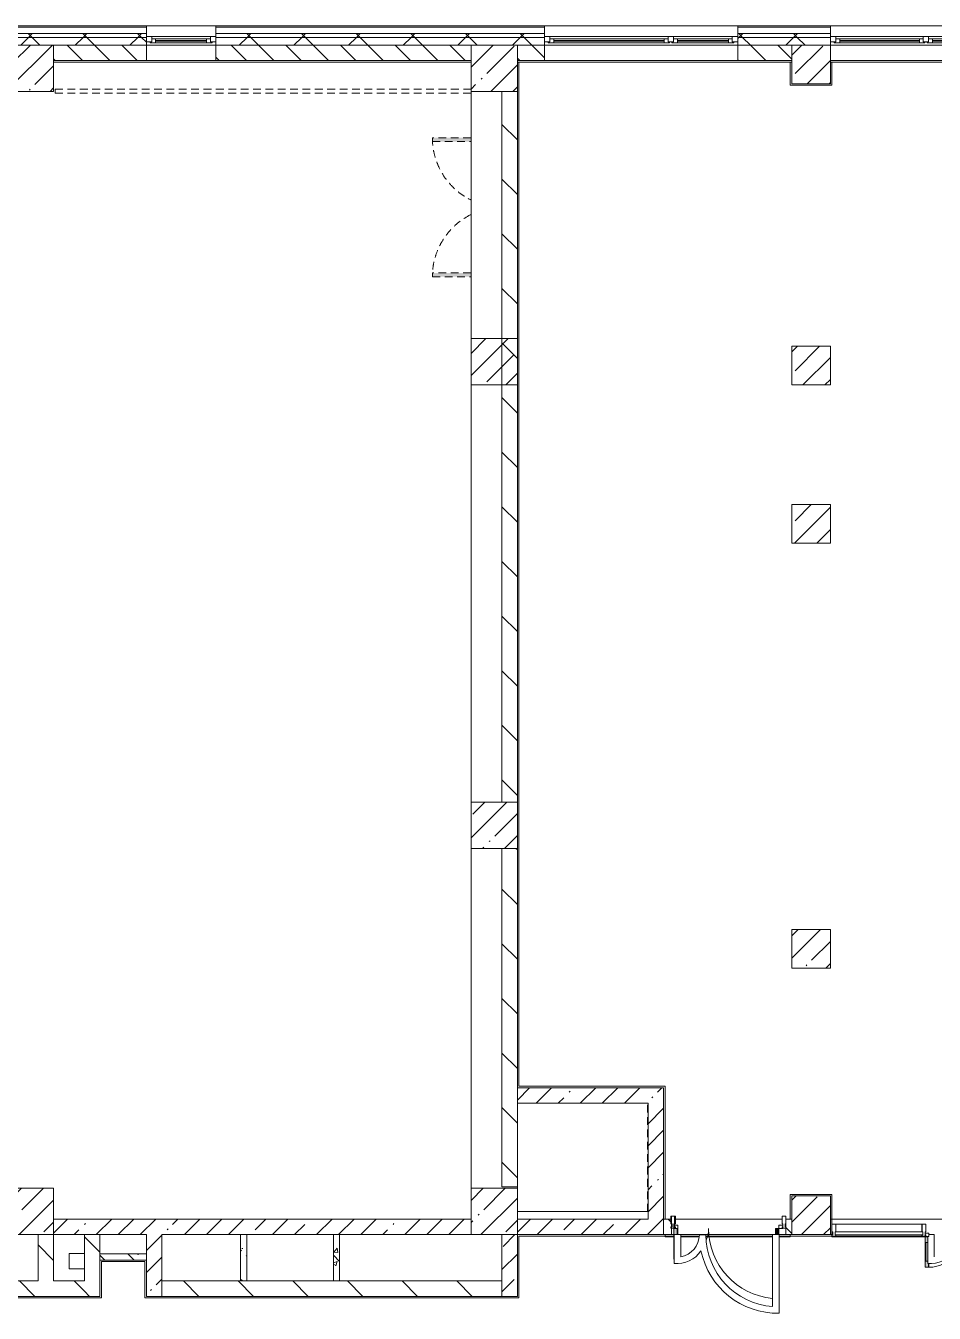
# Model space of a CAD drawing. Header units: millimetres. Extents: x -5368 to 196898, y -8553 to 29000.
# Drawn here: x 122425 to 134178, y 10682 to 27350 of the extents above; entities that cross this region are included whole.
import ezdxf

# ---------------------------------------------------------------- set-up
doc = ezdxf.new("R2010")
doc.units = ezdxf.units.MM
doc.linetypes.add('200_ШТРИХ__ш1_п0_6_', pattern=[160, 100, -60])
for name, color, linetype, lineweight, true_color in [('A-DETL-GENF-7', 7, 'Continuous', 5, 0xaaaaaa), ('A-DETL-GENF-8', 7, 'Continuous', 5, 0xe2e2e2), ('A-DOOR-2', 7, 'Continuous', 5, 0xaaaaaa), ('A-FLOR-3', 7, 'Continuous', 5, 0xaaaaaa), ('I-WALL-6', 7, 'Continuous', 5, 0x787878)]:
    doc.layers.add(name, color=color, linetype=linetype, lineweight=lineweight, true_color=true_color)
for name, color, linetype, lineweight in [('A-DETL-MBND-1', 7, '200_ШТРИХ__ш1_п0_6_', 9), ('A-GLAZ-2', 7, 'Continuous', 5), ('A-GLAZ-CURT-2', 7, 'Continuous', 5), ('A-GLAZ-CWMG-2', 7, 'Continuous', 5), ('A-WALL', 7, 'Continuous', 9), ('A-WALL-2', 7, 'Continuous', 5), ('I-WALL-4', 7, 'Continuous', 5), ('S-COLS-3', 7, 'Continuous', 5)]:
    doc.layers.add(name, color=color, linetype=linetype, lineweight=lineweight)
pattern_1 = [(45, (62025.03, 0), (-285.1231, 285.1231), []), (45, (62310.15, 0), (-285.1231, 285.1231), [504.031, -100.806, 16.764, -84.042])]
pattern_2 = [(45, (62025.03, 0), (-353.5534, 353.5534), []), (135, (62025.03, 0), (-353.5534, -353.5534), [])]
pattern_3 = [(135, (62025.03, 0), (-353.5534, -353.5534), [])]
pattern_4 = [(135, (62025.03, 0), (-377.1708, -377.1708), [533.4, -88.9, 17.78, -88.9]), (135, (62025.03, 376.94), (-377.1708, -377.1708), []), (50, (62025.03, 0), (637.6445, -55.7866), [66.675, -733.425]), (355, (62025, 0), (-123.3494, 668.699), [53.34, -586.74]), (100.451, (62078.17, -4.65), (514.299, 612.908), [56.665, -623.315]), (46.184, (62025, 177.8), (948.776, -147.15), [100.012, -1100.137]), (96.636, (62104.1, 165.5), (830.909, 865.997), [84.998, -934.973]), (351.184, (62025, 177.8), (830.918, 865.988), [80.01, -880.11]), (21, (62113.93, 133.35), (530.6506, -357.9283), [66.675, -733.425]), (326, (62113.9, 133.35), (216.308, 644.6585), [53.34, -586.74]), (71.451, (62158.15, 103.5), (746.9596, 286.7243), [56.665, -623.315]), (37.5, (62025.03, 0), (10.8105, 295.9426), [16.764, -562.864, 16.764, -578.866, -588.962]), (37.5, (62025.03, 0), (10.8105, 295.9426), [-1175.258, 16.764, -572.198]), (7.5, (62025.03, 0), (233.8692, 350.6318), [16.764, -322.834, 16.764, -549.529, -224.472]), (7.5, (62025.03, 0), (233.8692, 350.6318), [-905.891, 16.764, -207.708]), (327.5, (61826.78, 0), (474.5678, -20.0513), [16.764, -205.486, 16.764, -676.656, -920.115]), (327.5, (61826.78, 0), (474.5678, -20.0513), [-915.67, 16.764, -903.351]), (317.5, (61737.9, 0), (518.4522, 88.9934), [16.764, -272.161, 16.764, -443.738, -653.415]), (317.5, (61737.9, 0), (518.4522, 88.9934), [-749.427, 16.764, -636.651])]

# ---------------------------------------------------------------- blocks, each defined once
blk = doc.blocks.new('BSC_Колонна _Прямоугольная - 600х600-23205240-3_3_1_птичка')
at = {"layer": 'S-COLS-3'}
h = blk.add_hatch(dxfattribs=at)
h.set_pattern_fill('FP_66', color=256, style=0, pattern_type=2)
h.set_pattern_definition([(45, (-66460, -12000), (-285.1231, 285.1231), []), (45, (-66174.88, -12000), (-285.1231, 285.1231), [504.031, -100.806, 16.764, -84.042])])
h.paths.add_polyline_path([(-300, -300), (300, -300), (300, 300), (-300, 300)])
for p, q in [((300, 300), (-300, 300)), ((-300, 300), (-300, -300)), ((300, -300), (300, 300)), ((-300, -300), (300, -300))]:
    blk.add_line(p, q, dxfattribs=at)
blk = doc.blocks.new('BSC_Колонна _Прямоугольная - 600х600-V87-3_3_1_птичка')
at = {"layer": 'S-COLS-3'}
h = blk.add_hatch(dxfattribs=at)
h.set_pattern_fill('FP_70', color=256, style=0, pattern_type=2)
h.set_pattern_definition([(45, (-66460, -17000), (-285.1231, 285.1231), []), (45, (-66174.88, -17000), (-285.1231, 285.1231), [504.031, -100.806, 16.764, -84.042])])
h.paths.add_polyline_path([(-300, -300), (300, -300), (300, 300), (-300, 300)])
for p, q in [((300, 300), (-300, 300)), ((-300, 300), (-300, -300)), ((300, -300), (300, 300)), ((-300, -300), (300, -300))]:
    blk.add_line(p, q, dxfattribs=at)
blk = doc.blocks.new('BSC_Колонна _Прямоугольная - 600х600-V97-3_3_1_птичка')
at = {"layer": 'S-COLS-3'}
h = blk.add_hatch(dxfattribs=at)
h.set_pattern_fill('FP_86', color=256, style=0, pattern_type=2)
h.set_pattern_definition([(45, (-60460, -12000), (-285.1231, 285.1231), []), (45, (-60174.88, -12000), (-285.1231, 285.1231), [504.031, -100.806, 16.764, -84.042])])
h.paths.add_polyline_path([(-300, -300), (300, -300), (300, 300), (-300, 300)])
for p, q in [((300, 300), (-300, 300)), ((-300, 300), (-300, -300)), ((300, -300), (300, 300)), ((-300, -300), (300, -300))]:
    blk.add_line(p, q, dxfattribs=at)
blk = doc.blocks.new('BSC_Колонна _Прямоугольная - 500х500-V105-3_3_1_птичка')
at = {"layer": 'S-COLS-3'}
h = blk.add_hatch(dxfattribs=at)
h.set_pattern_fill('FP_89', color=256, style=0, pattern_type=2)
h.set_pattern_definition([(45, (-70560, -22950), (-285.1231, 285.1231), []), (45, (-70274.88, -22950), (-285.1231, 285.1231), [504.031, -100.806, 16.764, -84.042])])
h.paths.add_polyline_path([(-250, -250), (250, -250), (250, 250), (-250, 250)])
for p, q in [((250, 250), (-250, 250)), ((-250, 250), (-250, -250)), ((250, -250), (250, 250)), ((-250, -250), (250, -250))]:
    blk.add_line(p, q, dxfattribs=at)
blk = doc.blocks.new('BSC_Колонна _Прямоугольная - 500х500-V123-3_3_1_птичка')
at = {"layer": 'S-COLS-3'}
h = blk.add_hatch(dxfattribs=at)
h.set_pattern_fill('FP_108', color=256, style=0, pattern_type=2)
h.set_pattern_definition([(45, (-70560, -15400), (-285.1231, 285.1231), []), (45, (-70274.88, -15400), (-285.1231, 285.1231), [504.031, -100.806, 16.764, -84.042])])
h.paths.add_polyline_path([(-250, -250), (250, -250), (250, 250), (-250, 250)])
for p, q in [((250, 250), (-250, 250)), ((-250, 250), (-250, -250)), ((250, -250), (250, 250)), ((-250, -250), (250, -250))]:
    blk.add_line(p, q, dxfattribs=at)
blk = doc.blocks.new('110_Дверь_СКБ_2Ст - Д-10 1800x2100h_Актовый зал EI30-32403870-3_3_1_птичка')
at = {"layer": 'A-DETL-MBND-1'}
for points in [[(-887.5, 500), (-837.5, 500), (-837.5, 1000), (-887.5, 1000)], [(862.5, 1000), (862.5, 500), (912.5, 500), (912.5, 1000)]]:
    blk.add_hatch(color=256, dxfattribs=at).paths.add_polyline_path(points)
for p, q in [((-887.5, 1000), (-887.5, 500)), ((-837.5, 1000), (-887.5, 1000)), ((-837.5, 500), (-837.5, 1000)), ((912.5, 1000), (862.5, 1000)), ((862.5, 1000), (862.5, 500)), ((912.5, 500), (912.5, 1000))]:
    blk.add_line(p, q, dxfattribs=at)
for centre, start, end in [((-887.5, 100), 26.74452, 90), ((912.5, 100), 90, 153.25548)]:
    blk.add_arc(centre, 900, start, end, dxfattribs=at)
blk = doc.blocks.new('BSC_Колонна _Прямоугольная - 500х500-V152-3_3_1_птичка')
at = {"layer": 'S-COLS-3'}
h = blk.add_hatch(dxfattribs=at)
h.set_pattern_fill('FP_113', color=256, style=0, pattern_type=2)
h.set_pattern_definition([(45, (-70560, -20900), (-285.1231, 285.1231), []), (45, (-70274.88, -20900), (-285.1231, 285.1231), [504.031, -100.806, 16.764, -84.042])])
h.paths.add_polyline_path([(-250, -250), (250, -250), (250, 250), (-250, 250)])
for p, q in [((250, 250), (-250, 250)), ((-250, 250), (-250, -250)), ((250, -250), (250, 250)), ((-250, -250), (250, -250))]:
    blk.add_line(p, q, dxfattribs=at)
blk = doc.blocks.new('120_Окно_СКБ_1Ст - 120_Окно_СКБ_1Ст 900х2500_h_-19906774-3_3_1_птичка')
at = {"layer": 'A-GLAZ-2'}
for p, q in [((-450, -75), (-450, -5)), ((-450, -5), (-380, -5)), ((450, -5), (-450, -5)), ((-380, -75), (-450, -75)), ((-450, -75), (-400, -75)), ((-380, -75), (-400, -75)), ((-400, -75), (-400, -85)), ((-400, -85), (400, -85)), ((400, -85), (-400, -85)), ((-380, -5), (-380, -75)), ((380, -35), (-380, -35)), ((-380, -35), (-380, -75)), ((-330, -85), (-330, -35)), ((-330, -55), (330, -55)), ((330, -65), (-330, -65)), ((330, -85), (330, -35)), ((380, -75), (380, -5)), ((380, -5), (450, -5)), ((380, -75), (380, -35)), ((450, -75), (380, -75)), ((400, -75), (380, -75)), ((400, -75), (450, -75)), ((400, -85), (400, -75)), ((450, -5), (450, -75))]:
    blk.add_line(p, q, dxfattribs=at)
blk = doc.blocks.new('120_Окно_СКБ_2Ст - 120_Окно_СКБ_2Ст 2500х2500 _мал створка справа_-23206729-3_3_1_птичка')
at = {"layer": 'A-GLAZ-2'}
for p, q in [((-1250, -75), (-1250, -5)), ((-1250, -5), (-1180, -5)), ((1250, -5), (-1250, -5)), ((-1180, -75), (-1250, -75)), ((-1250, -75), (-1200, -75)), ((-1180, -75), (-1200, -75)), ((-1200, -75), (-1200, -85)), ((-1200, -85), (370, -85)), ((370, -85), (-1200, -85)), ((-1180, -5), (-1180, -75)), ((350, -35), (-1180, -35)), ((-1180, -35), (-1180, -75)), ((-1130, -85), (-1130, -35)), ((-1130, -55), (300, -55)), ((300, -65), (-1130, -65)), ((300, -85), (300, -35)), ((350, -75), (350, -5)), ((350, -5), (420, -5)), ((350, -75), (350, -35)), ((420, -75), (350, -75)), ((370, -75), (350, -75)), ((370, -75), (400, -75)), ((370, -85), (370, -75)), ((420, -75), (400, -75)), ((400, -75), (400, -85)), ((400, -85), (1200, -85)), ((1200, -85), (400, -85)), ((420, -5), (420, -75)), ((1180, -35), (420, -35)), ((420, -35), (420, -75)), ((470, -85), (470, -35)), ((470, -55), (1130, -55)), ((1130, -65), (470, -65)), ((1130, -85), (1130, -35)), ((1180, -75), (1180, -5)), ((1180, -5), (1250, -5)), ((1180, -75), (1180, -35)), ((1250, -75), (1180, -75)), ((1200, -75), (1180, -75)), ((1200, -75), (1250, -75)), ((1200, -85), (1200, -75)), ((1250, -5), (1250, -75))]:
    blk.add_line(p, q, dxfattribs=at)
blk = doc.blocks.new('120_Окно_СКБ_2Ст - 120_Окно_СКБ_2Ст 2100х2400 _мал створка справа_-19092174-3_3_1_птичка')
at = {"layer": 'A-GLAZ-2'}
for p, q in [((-1050, -75), (-1050, -5)), ((-1050, -5), (-980, -5)), ((1050, -5), (-1050, -5)), ((-980, -75), (-1050, -75)), ((-1050, -75), (-1000, -75)), ((-980, -75), (-1000, -75)), ((-1000, -75), (-1000, -85)), ((-1000, -85), (170, -85)), ((170, -85), (-1000, -85)), ((-980, -5), (-980, -75)), ((150, -35), (-980, -35)), ((-980, -35), (-980, -75)), ((-930, -85), (-930, -35)), ((-930, -55), (100, -55)), ((100, -65), (-930, -65)), ((100, -85), (100, -35)), ((150, -75), (150, -5)), ((150, -5), (220, -5)), ((150, -75), (150, -35)), ((220, -75), (150, -75)), ((170, -75), (150, -75)), ((170, -75), (200, -75)), ((170, -85), (170, -75)), ((220, -75), (200, -75)), ((200, -75), (200, -85)), ((200, -85), (1000, -85)), ((1000, -85), (200, -85)), ((220, -5), (220, -75)), ((980, -35), (220, -35)), ((220, -35), (220, -75)), ((270, -85), (270, -35)), ((270, -55), (930, -55)), ((930, -65), (270, -65)), ((930, -85), (930, -35)), ((980, -75), (980, -5)), ((980, -5), (1050, -5)), ((980, -75), (980, -35)), ((1050, -75), (980, -75)), ((1000, -75), (980, -75)), ((1000, -75), (1050, -75)), ((1000, -85), (1000, -75)), ((1050, -5), (1050, -75))]:
    blk.add_line(p, q, dxfattribs=at)
blk = doc.blocks.new('Прямоугольный импост - Импост структурный с накладкой - 160мм Темный-33326475-3_3_1_птичка')
at = {"layer": 'A-GLAZ-CWMG-2'}
for p, q in [((-50, 40), (-50, 140)), ((-50, 140), (0, 140)), ((-40, 40), (-50, 40)), ((-50, -17), (-50, 0)), ((-50, 0), (-40, 0)), ((-40, 0), (-40, 40)), ((-10, 40), (-10, 0)), ((0, 40), (-10, 40)), ((-10, 0), (0, 0)), ((0, 140), (0, 40)), ((0, 0), (0, -17)), ((0, -17), (-50, -17))]:
    blk.add_line(p, q, dxfattribs=at)
blk = doc.blocks.new('Дверь_Витражная_остекление_ - ВВ-6 остекление-32274838-3_3_1_птичка')
at = {"layer": 'A-DETL-GENF-8'}
for points in [[(705, 420), (701, 420), (701, 100), (660, 100), (660, 20), (705, 20), (705, 386)], [(-655, 100), (-655, 20), (-610, 20), (-610, 100)]]:
    blk.add_hatch(color=256, dxfattribs=at).paths.add_polyline_path(points)
at = {"layer": 'A-DETL-GENF-7'}
for p, q in [((705, 420), (705, 20)), ((705, 20), (705, 420)), ((-655, 100), (-655, 20)), ((-655, 100), (-655, 20)), ((-610, 20), (-655, 20)), ((-655, 20), (-610, 20)), ((-610, 100), (-610, 20)), ((-610, 20), (-610, 100)), ((660, 100), (660, 20)), ((660, 100), (660, 20))]:
    blk.add_line(p, q, dxfattribs=at)
at = {"layer": 'A-DOOR-2'}
for p, q in [((-655, 20), (-705, 20)), ((-705, 20), (-705, -20)), ((-655, 100), (-655, 20)), ((-655, -20), (-655, 20)), ((655, 100), (655, 20)), ((705, 20), (655, 20)), ((655, 20), (655, -20)), ((705, -20), (705, 20)), ((-705, -20), (-655, -20)), ((655, -20), (705, -20))]:
    blk.add_line(p, q, dxfattribs=at)
for centre, radius, start, end in [((-655, 20), 910, 360, 84.7731), ((655, 20), 400, 157.5, 180)]:
    blk.add_arc(centre, radius, start, end, dxfattribs=at)
blk = doc.blocks.new('Прямоугольный импост - Импост структурный с накладкой - 160мм Темный-33326241-3_3_1_птичка')
at = {"layer": 'A-GLAZ-CWMG-2'}
for p, q in [((-25, 40), (-25, 140)), ((-25, 140), (25, 140)), ((-15, 40), (-25, 40)), ((-25, -17), (-25, 0)), ((-25, 0), (-15, 0)), ((-15, 0), (-15, 40)), ((15, 40), (15, 0)), ((25, 40), (15, 40)), ((15, 0), (25, 0)), ((25, 140), (25, 40)), ((25, 0), (25, -17)), ((25, -17), (-25, -17))]:
    blk.add_line(p, q, dxfattribs=at)
blk = doc.blocks.new('Прямоугольный импост - Импост структурный с накладкой - 160мм Темный-33326242-3_3_1_птичка')
at = {"layer": 'A-GLAZ-CWMG-2'}
for p, q in [((0, 140), (-50, 140)), ((-50, 140), (-50, 40)), ((-50, 40), (-40, 40)), ((-40, 0), (-50, 0)), ((-50, 0), (-50, -17)), ((-40, 40), (-40, 0)), ((-10, 0), (-10, 40)), ((-10, 40), (0, 40)), ((0, 0), (-10, 0)), ((0, 40), (0, 140)), ((0, -17), (0, 0)), ((-50, -17), (0, -17))]:
    blk.add_line(p, q, dxfattribs=at)
blk = doc.blocks.new('Прямоугольный импост - Импост структурный с накладкой - 160мм Темный-33326237-3_3_1_птичка')
at = {"layer": 'A-GLAZ-CWMG-2'}
for p, q in [((-50, 40), (-50, 140)), ((-50, 140), (0, 140)), ((-40, 40), (-50, 40)), ((-50, -17), (-50, 0)), ((-50, 0), (-40, 0)), ((-40, 0), (-40, 40)), ((-10, 40), (-10, 0)), ((0, 40), (-10, 40)), ((-10, 0), (0, 0)), ((0, 140), (0, 40)), ((0, 0), (0, -17)), ((0, -17), (-50, -17))]:
    blk.add_line(p, q, dxfattribs=at)
blk = doc.blocks.new('Дверь_Витражная_остекление_ - В-18-32468702-3_3_1_птичка')
at = {"layer": 'A-DETL-GENF-8'}
blk.add_hatch(color=256, dxfattribs=at).paths.add_polyline_path([(678, 420), (678, 370), (690, 370), (690, 20), (723, 20), (723, 420), (690, 420)])
at = {"layer": 'A-DETL-GENF-7'}
for p, q in [((-673, 965), (-673, 20)), ((-673, 965), (-673, 20)), ((723, 420), (678, 420)), ((678, 420), (678, 370)), ((723, 420), (678, 420)), ((678, 420), (678, 370)), ((723, 340), (690, 340)), ((713, 340), (713, 100)), ((723, 420), (723, 20)), ((723, 20), (723, 420)), ((723, 100), (690, 100))]:
    blk.add_line(p, q, dxfattribs=at)
at = {"layer": 'A-DOOR-2'}
for p, q in [((-673, 965), (-673, 20)), ((673, 420), (673, 370)), ((-673, 20), (-723, 20)), ((-723, 20), (-723, -20)), ((-673, -20), (-673, 20)), ((723, 20), (673, 20)), ((673, 20), (673, -20)), ((723, -20), (723, 20)), ((-723, -20), (-673, -20)), ((673, -20), (723, -20))]:
    blk.add_line(p, q, dxfattribs=at)
for centre, radius, start, end in [((-673, 20), 945, 15.8542, 26.1731), ((673, 20), 400, 90, 148.5381), ((-673, 20), 945, 360, 14.4313), ((673, 20), 400, 177.0378, 180)]:
    blk.add_arc(centre, radius, start, end, dxfattribs=at)
blk = doc.blocks.new('Системная панель - Стекло - 40мм-V221-3_3_1_птичка')
at = {"layer": 'A-GLAZ-CURT-2'}
for p, q in [((567, 0), (-567, 0)), ((-567, 0), (-567, -40)), ((567, -40), (567, 0)), ((-567, -40), (567, -40))]:
    blk.add_line(p, q, dxfattribs=at)
blk = doc.blocks.new('Прямоугольный импост - Импост структурный с накладкой - 160мм Темный-33326239-3_3_1_птичка')
at = {"layer": 'A-GLAZ-CWMG-2'}
for p, q in [((-25, 40), (-25, 140)), ((-25, 140), (25, 140)), ((-15, 40), (-25, 40)), ((-25, -17), (-25, 0)), ((-25, 0), (-15, 0)), ((-15, 0), (-15, 40)), ((15, 40), (15, 0)), ((25, 40), (15, 40)), ((15, 0), (25, 0)), ((25, 140), (25, 40)), ((25, 0), (25, -17)), ((25, -17), (-25, -17))]:
    blk.add_line(p, q, dxfattribs=at)
blk = doc.blocks.new('Прямоугольный импост - Импост структурный с накладкой - 160мм Темный-32468813-3_3_1_птичка')
at = {"layer": 'A-GLAZ-CWMG-2'}
for p, q in [((70880, 11837), (71994, 11837)), ((70880, 11680), (71994, 11680))]:
    blk.add_line(p, q, dxfattribs=at)

msp = doc.modelspace()

# ---------------------------------------------------------------- hatches: boundary and pattern name
at = {"layer": 'A-WALL-2'}
h = msp.add_hatch(dxfattribs=at)
h.set_pattern_fill('FP_75', color=256, style=0, pattern_type=2)
h.set_pattern_definition(pattern_2)
h.paths.add_polyline_path([(155185, 27200), (155235, 27200), (155235, 27250), (142375, 27250), (142375, 27200), (155127.1, 27200)])
h.paths.add_polyline_path([(138375, 27200), (139275, 27200), (139275, 27250), (138375, 27250)])
h.paths.add_polyline_path([(132835, 27200), (132835, 27250), (131635, 27250), (131635, 27200), (131813.3, 27200)])
h.paths.add_polyline_path([(134935, 27200), (136275, 27200), (136275, 27250), (134935, 27250)])
h.paths.add_polyline_path([(128634.1, 27200), (129135, 27200), (129135, 27250), (124885, 27250), (124885, 27200), (127574.4, 27200)])
h.paths.add_polyline_path([(115917.5, 27200), (116785, 27200), (116785, 27250), (115285, 27250), (115285, 27200)])
h.paths.add_polyline_path([(120985, 27200), (120985, 27250), (119885, 27250), (119885, 27200), (120156.4, 27200)])
h.paths.add_polyline_path([(112738.4, 27200), (112785, 27200), (112785, 27250), (111685.3, 27250), (111685.3, 27200)])
h.paths.add_polyline_path([(121885, 27200), (123985, 27200), (123985, 27250), (121885, 27250)])
h.paths.add_polyline_path([(110618.9, 27200), (110785.3, 27200), (110785.3, 27250), (109685, 27250), (109685, 27200)])
h.paths.add_polyline_path([(104185, 27200), (106585, 27200), (106585, 27250), (104085, 27250), (104085, 27200)])
h = msp.add_hatch(dxfattribs=at)
h.set_pattern_fill('FP_75', color=256, style=0, pattern_type=2)
h.set_pattern_definition(pattern_2)
h.paths.add_polyline_path([(155185, 27100), (155185, 27200), (142375, 27200), (142375, 27100), (155127.1, 27100)])
h.paths.add_polyline_path([(139275, 27100), (139275, 27200), (138375, 27200), (138375, 27100), (139231.3, 27100)])
h.paths.add_polyline_path([(134935, 27100), (136275, 27100), (136275, 27200), (134935, 27200)])
h.paths.add_polyline_path([(127574.4, 27100), (129135, 27100), (129135, 27200), (124885, 27200), (124885, 27100), (125455, 27100)])
h.paths.add_polyline_path([(132835, 27100), (132835, 27200), (131635, 27200), (131635, 27100), (131813.3, 27100)])
h.paths.add_polyline_path([(120985, 27100), (120985, 27200), (119885, 27200), (119885, 27100), (120156.4, 27100)])
h.paths.add_polyline_path([(121885, 27100), (123985, 27100), (123985, 27200), (121885, 27200)])
h.paths.add_polyline_path([(112785, 27100), (112785, 27200), (111685.3, 27200), (111685.3, 27100), (112738.4, 27100)])
h.paths.add_polyline_path([(115285, 27100), (116785, 27100), (116785, 27200), (115285, 27200)])
h.paths.add_polyline_path([(110618.9, 27100), (110785.3, 27100), (110785.3, 27200), (109685, 27200), (109685, 27100)])
h.paths.add_polyline_path([(104260.6, 27100), (106585, 27100), (106585, 27200), (104185, 27200), (104185, 27100)])
h = msp.add_hatch(dxfattribs=at)
h.set_pattern_fill('FP_73', color=256, style=0, pattern_type=2)
h.set_pattern_definition([(135, (62025.03, 0), (-176.7767, -176.7767), [])])
h.paths.add_polyline_path([(142410.5, 26900), (142675, 26900), (142675, 27100), (142375, 27100), (142375, 26900)])
h.paths.add_polyline_path([(144529.9, 26900), (146225, 26900), (146225, 27100), (143175, 27100), (143175, 26900)])
h.paths.add_polyline_path([(134935, 26900), (135565, 26900), (135565, 27100), (134935, 27100), (134935, 26950.5)])
h.paths.add_polyline_path([(138775, 26900), (138775, 27100), (138375, 27100), (138375, 26900)])
h.paths.add_polyline_path([(136275, 26900), (136275, 27100), (136065, 27100), (136065, 26900)])
h.paths.add_polyline_path([(128785, 26900), (129135, 26900), (129135, 27100), (128785, 27100), (128785, 26950.5)])
h.paths.add_polyline_path([(132335, 26900), (132335, 27100), (131635, 27100), (131635, 26900)])
h.paths.add_polyline_path([(119885, 26900), (120985, 26900), (120985, 27100), (119885, 27100), (119885, 26950.5)])
h.paths.add_polyline_path([(124885, 26900), (128185, 26900), (128185, 27100), (124885, 27100), (124885, 26950.5)])
h.paths.add_polyline_path([(123985, 26900), (123985, 27100), (122785, 27100), (122785, 26900)])
h.paths.add_polyline_path([(122185, 26900), (122185, 27100), (121885, 27100), (121885, 26900)])
h.paths.add_polyline_path([(115285, 26900), (116185, 26900), (116185, 27100), (115285, 27100), (115285, 26950.5)])
h.paths.add_polyline_path([(106585, 26900), (106585, 27100), (104785, 27100), (104785, 26900)])
h.paths.add_polyline_path([(111685.3, 26900), (112785, 26900), (112785, 27100), (111685.3, 27100), (111685.3, 26950.5)])
h.paths.add_polyline_path([(110185, 26900), (110185, 27100), (109685, 27100), (109685, 26900)])
at = {"layer": 'I-WALL-4'}
h = msp.add_hatch(dxfattribs=at)
h.set_pattern_fill('FP_74', color=256, style=0, pattern_type=2)
h.set_pattern_definition(pattern_3)
h.paths.add_polyline_path([(128585, 12320), (128785, 12320), (128785, 16700), (128585, 16700), (128585, 12749)])
h.paths.add_polyline_path([(128585, 17300), (128785, 17300), (128785, 26500), (128585, 26500), (128585, 19849.7)])
h = msp.add_hatch(dxfattribs=at)
h.set_pattern_fill('FP_71', color=256, style=0, pattern_type=2)
h.set_pattern_definition(pattern_1)
h.paths.add_polyline_path([(130475, 13400), (130475, 13600), (128785, 13600), (128785, 13400), (129693.9, 13400)])
h = msp.add_hatch(dxfattribs=at)
h.set_pattern_fill('FP_71', color=256, style=0, pattern_type=2)
h.set_pattern_definition(pattern_1)
h.paths.add_polyline_path([(130675, 11700), (130675, 13600), (130475, 13600), (130475, 11700)])
h = msp.add_hatch(dxfattribs=at)
h.set_pattern_fill('FP_71', color=256, style=0, pattern_type=2)
h.set_pattern_definition(pattern_1)
h.paths.add_polyline_path([(125205, 11700), (128185, 11700), (128185, 11900), (122785, 11900), (122785, 11700), (124185, 11700)])
h.paths.add_polyline_path([(118604.3, 11700), (122185, 11700), (122185, 11900), (116785, 11900), (116785, 11700), (118524.3, 11700)])
h = msp.add_hatch(dxfattribs=at)
h.set_pattern_fill('FP_71', color=256, style=0, pattern_type=2)
h.set_pattern_definition(pattern_1)
h.paths.add_polyline_path([(130475, 11700), (130475, 11900), (128785, 11900), (128785, 11700), (129693.9, 11700)])
h = msp.add_hatch(dxfattribs=at)
h.set_pattern_fill('FP_74', color=256, style=0, pattern_type=2)
h.set_pattern_definition(pattern_3)
h.paths.add_polyline_path([(132335, 11700), (132335, 11900), (132259, 11900), (132259, 11700)])
h.paths.add_polyline_path([(135565, 11700), (135565, 11900), (135545, 11900), (135545, 11700)])
h.paths.add_polyline_path([(130779, 11700), (130779, 11900), (130675, 11900), (130675, 11700), (130753.6, 11700)])
h.paths.add_polyline_path([(132855, 11700), (132855, 11900), (132835, 11900), (132835, 11700)])
h = msp.add_hatch(dxfattribs=at)
h.set_pattern_fill('FP_74', color=256, style=0, pattern_type=2)
h.set_pattern_definition(pattern_3)
h.paths.add_polyline_path([(122785, 11100), (122785, 11700), (122585, 11700), (122585, 11100)])
h = msp.add_hatch(dxfattribs=at)
h.set_pattern_fill('FP_74', color=256, style=0, pattern_type=2)
h.set_pattern_definition(pattern_3)
h.paths.add_polyline_path([(123185, 10900), (123385, 10900), (123385, 11700), (123185, 11700), (123185, 11100)])
h = msp.add_hatch(dxfattribs=at)
h.set_pattern_fill('FP_71', color=256, style=0, pattern_type=2)
h.set_pattern_definition(pattern_1)
h.paths.add_polyline_path([(124185, 10900), (124185, 11700), (123985, 11700), (123985, 10900)])
h = msp.add_hatch(dxfattribs=at)
h.set_pattern_fill('FP_71', color=256, style=0, pattern_type=2)
h.set_pattern_definition(pattern_1)
h.paths.add_polyline_path([(128785, 10900), (128785, 11700), (128585, 11700), (128585, 10900)])
h = msp.add_hatch(dxfattribs=at)
h.set_pattern_fill('FP_74', color=256, style=0, pattern_type=2)
h.set_pattern_definition(pattern_3)
h.paths.add_polyline_path([(123185, 10900), (123185, 11100), (121365, 11100), (121365, 10900), (122275.8, 10900)])
h.paths.add_polyline_path([(113935, 10900), (117525, 10900), (117525, 11100), (113935, 11100)])
h.paths.add_polyline_path([(117725, 10900), (117772.8, 10900), (117772.8, 11100), (117725, 11100), (117725, 10980)])
h.paths.add_polyline_path([(118472.8, 10900), (118652.8, 10900), (118652.8, 11100), (118472.8, 11100), (118472.8, 10973.8)])
h.paths.add_polyline_path([(119352.8, 10900), (119532.8, 10900), (119532.8, 11100), (119352.8, 11100), (119352.8, 10973.8)])
h.paths.add_polyline_path([(120232.8, 10900), (120412.8, 10900), (120412.8, 11100), (120232.8, 11100), (120232.8, 10973.8)])
h.paths.add_polyline_path([(121112.8, 10900), (121165, 10900), (121165, 11100), (121112.8, 11100), (121112.8, 10973.8)])
h.paths.add_polyline_path([(106785, 10900), (113735, 10900), (113735, 11100), (106785, 11100)])
h = msp.add_hatch(dxfattribs=at)
h.set_pattern_fill('FP_74', color=256, style=0, pattern_type=2)
h.set_pattern_definition(pattern_3)
h.paths.add_polyline_path([(124185, 10900), (124785, 10900), (124785, 11100), (124185, 11100)])
h = msp.add_hatch(dxfattribs=at)
h.set_pattern_fill('FP_74', color=256, style=0, pattern_type=2)
h.set_pattern_definition(pattern_3)
h.paths.add_polyline_path([(128585, 10900), (128585, 11100), (124785, 11100), (124785, 10900), (127574.4, 10900)])
at = {"layer": 'I-WALL-6'}
h = msp.add_hatch(dxfattribs=at)
h.set_pattern_fill('FP_79', color=256, style=0, pattern_type=2)
h.set_pattern_definition(pattern_4)
h.paths.add_polyline_path([(125285, 11100), (125285, 11700), (125205, 11700), (125205, 11100)])
h = msp.add_hatch(dxfattribs=at)
h.set_pattern_fill('FP_79', color=256, style=0, pattern_type=2)
h.set_pattern_definition(pattern_4)
h.paths.add_polyline_path([(126485, 11100), (126485, 11700), (126405, 11700), (126405, 11100)])
h = msp.add_hatch(dxfattribs=at)
h.set_pattern_fill('FP_79', color=256, style=0, pattern_type=2)
h.set_pattern_definition(pattern_4)
h.paths.add_polyline_path([(123985, 11370), (123985, 11450), (123385, 11450), (123385, 11370)])
at = {"layer": 'S-COLS-3'}
h = msp.add_hatch(dxfattribs=at)
h.set_pattern_fill('FP_71', color=256, style=0, pattern_type=2)
h.set_pattern_definition(pattern_1)
h.paths.add_polyline_path([(122785, 26500), (122785, 27100), (122185, 27100), (122185, 26500)])
h = msp.add_hatch(dxfattribs=at)
h.set_pattern_fill('FP_71', color=256, style=0, pattern_type=2)
h.set_pattern_definition(pattern_1)
h.paths.add_polyline_path([(128785, 26500), (128785, 27100), (128185, 27100), (128185, 26500), (128585, 26500)])
h = msp.add_hatch(dxfattribs=at)
h.set_pattern_fill('FP_71', color=256, style=0, pattern_type=2)
h.set_pattern_definition(pattern_1)
h.paths.add_polyline_path([(132835, 26600), (132835, 27100), (132335, 27100), (132335, 26600)])
h = msp.add_hatch(dxfattribs=at)
h.set_pattern_fill('FP_71', color=256, style=0, pattern_type=2)
h.set_pattern_definition(pattern_1)
h.paths.add_polyline_path([(128785, 22700), (128785, 23300), (128185, 23300), (128185, 22700)])
h = msp.add_hatch(dxfattribs=at)
h.set_pattern_fill('FP_71', color=256, style=0, pattern_type=2)
h.set_pattern_definition(pattern_1)
h.paths.add_polyline_path([(132835, 11700), (132835, 12200), (132335, 12200), (132335, 11700), (132343.2, 11700)])

# ---------------------------------------------------------------- linework, layer by layer
at = {"layer": 'A-DETL-MBND-1'}
for p, q in [((122806, 26529), (122806, 26479)), ((122806, 26529), (128185, 26529)), ((128185, 26479), (122806, 26479)), ((130470, 12000), (130470, 13400))]:
    msp.add_line(p, q, dxfattribs=at)
at = {"layer": 'A-FLOR-3'}
for p, q in [((128805, 26880), (128805, 13620)), ((132315, 26580), (132315, 26880)), ((132855, 26880), (132855, 26580)), ((132855, 26580), (132315, 26580)), ((128185, 26500), (128185, 23300)), ((128185, 22700), (128185, 17300)), ((128185, 16700), (128185, 12300)), ((128805, 13620), (130695, 13620)), ((130695, 13620), (130695, 11900)), ((128785, 12300), (128785, 12320)), ((132315, 11900), (132315, 12220)), ((132315, 12220), (132855, 12220)), ((132855, 12220), (132855, 11900)), ((130475, 12000), (128785, 12000)), ((130813, 11680), (128805, 11680)), ((128805, 11680), (128805, 10880)), ((130695, 11700), (130695, 11669)), ((130695, 11669), (130813, 11669)), ((130897.7, 11700), (130813, 11700)), ((130813, 11700), (130813, 11327.5)), ((130897.7, 11413.8), (130897.7, 11700)), ((131137.3, 11680), (130897.7, 11680)), ((130897.7, 11669), (131136.1, 11669)), ((131223.7, 11697.2), (131139, 11697.2)), ((132087.4, 11680), (131224.7, 11680)), ((131225.3, 11669), (132087.4, 11669)), ((132172.1, 11700), (132087.4, 11700)), ((132087.4, 11700), (132087.4, 10768.9)), ((132172.1, 10681.9), (132172.1, 11700)), ((132855, 11680), (132172.1, 11680)), ((132172.1, 11669), (132315, 11669)), ((132315, 11669), (132315, 11700)), ((132855, 11680), (132855, 11669)), ((132855, 11669), (134093, 11669)), ((134093, 11677), (134093, 11327.5)), ((134177.7, 11700), (134110, 11700)), ((134177.7, 11413.8), (134177.7, 11700)), ((122985, 11457), (123185, 11457)), ((122985, 11257), (122985, 11457)), ((123964, 11350), (123405, 11350)), ((123405, 11350), (123405, 10880)), ((123964, 10880), (123964, 11350)), ((123185, 11257), (122985, 11257)), ((123405, 10880), (120502.8, 10880)), ((128805, 10880), (123964, 10880))]:
    msp.add_line(p, q, dxfattribs=at)
for centre, radius, start, end in [((130852, 11697.2), 287, 279.17366, 0), ((132154.4, 11697.2), 930.7, 180, 265.86869), ((130852, 11697.2), 371.7, 263.98747, 326.07537), ((132154.4, 11697.2), 1015.4, 191.7891, 270.99569), ((134132, 11697.2), 371.7, 263.98747, 326.07537)]:
    msp.add_arc(centre, radius, start, end, dxfattribs=at)
at = {"layer": 'A-WALL'}
for p, q in [((123985, 27330), (121885, 27330)), ((123985, 27250), (121885, 27250)), ((123985, 27200), (121885, 27200)), ((129135, 27330), (124885, 27330)), ((129135, 27250), (124885, 27250)), ((129135, 27200), (124885, 27200)), ((132835, 27330), (131635, 27330)), ((132835, 27250), (131635, 27250)), ((132835, 27200), (131635, 27200)), ((130675, 11900), (130675, 11700)), ((123385, 11700), (123185, 11700)), ((125285, 11700), (125205, 11700)), ((126485, 11700), (126405, 11700)), ((123385, 11450), (123385, 11370)), ((123985, 11370), (123985, 11450)), ((124185, 10900), (124185, 11100)), ((125205, 11100), (125285, 11100)), ((126405, 11100), (126485, 11100)), ((128585, 11100), (128585, 10900))]:
    msp.add_line(p, q, dxfattribs=at)
at = {"layer": 'A-WALL-2'}
for p, q in [((138375, 27350), (111685.3, 27350)), ((123985, 26900), (123985, 27350)), ((124885, 27350), (124885, 26900)), ((129135, 26900), (129135, 27350)), ((131635, 27350), (131635, 26900)), ((132835, 27100), (132835, 27350)), ((154835, 27100), (110785, 27100)), ((122785, 27100), (122785, 26900)), ((128185, 26900), (128185, 27100)), ((128785, 27100), (128785, 26900)), ((132335, 26900), (132335, 27100)), ((122785, 26900), (123985, 26900)), ((124885, 26900), (128185, 26900)), ((128785, 26900), (129135, 26900)), ((131635, 26900), (132335, 26900))]:
    msp.add_line(p, q, dxfattribs=at)
at = {"layer": 'I-WALL-4'}
for p, q in [((123985, 27100), (124885, 27100)), ((129135, 27100), (131635, 27100)), ((132835, 27100), (134935, 27100)), ((128185, 26880), (122785, 26880)), ((124885, 26900), (123985, 26900)), ((132335, 26880), (128785, 26880)), ((131635, 26900), (129135, 26900)), ((134935, 26900), (132835, 26900)), ((135565, 26880), (132835, 26880)), ((128585, 26500), (128585, 17300)), ((128785, 26500), (128585, 26500)), ((128785, 17300), (128785, 26500)), ((128585, 16700), (128585, 12320)), ((128785, 12320), (128785, 16700)), ((130675, 13600), (128785, 13600)), ((130675, 11900), (130675, 13600)), ((128785, 13400), (130475, 13400)), ((130475, 13400), (130475, 11900)), ((128585, 12320), (128785, 12320)), ((128185, 11900), (122785, 11900)), ((130475, 11900), (128785, 11900)), ((130779, 11900), (130675, 11900)), ((130779, 11700), (130779, 11900)), ((130829, 11900), (132209, 11900)), ((132335, 11900), (132259, 11900)), ((132259, 11900), (132259, 11700)), ((132335, 11700), (132335, 11900)), ((132835, 11900), (132835, 11700)), ((132835, 11900), (135565, 11900)), ((132855, 11700), (132855, 11900)), ((122585, 11700), (122585, 11100)), ((122785, 11100), (122785, 11700)), ((122785, 11700), (123185, 11700)), ((123185, 11700), (123185, 11100)), ((123385, 11450), (123385, 11700)), ((123385, 11700), (123985, 11700)), ((123985, 11700), (123985, 11450)), ((124185, 11100), (124185, 11700)), ((124185, 11700), (125205, 11700)), ((125205, 11700), (125205, 11100)), ((125285, 11700), (126405, 11700)), ((125285, 11100), (125285, 11700)), ((126405, 11700), (126405, 11100)), ((126485, 11700), (128185, 11700)), ((126485, 11100), (126485, 11700)), ((128585, 11700), (128585, 11100)), ((128785, 10900), (128785, 11700)), ((128785, 11700), (130675, 11700)), ((130675, 11700), (130813, 11700)), ((132087.4, 11700), (130897.7, 11700)), ((132335, 11700), (132172.1, 11700)), ((132835, 11700), (132865, 11700)), ((123985, 11450), (123385, 11450)), ((123385, 11370), (123985, 11370)), ((123385, 10900), (123385, 11370)), ((123985, 11370), (123985, 10900)), ((122585, 11100), (121365, 11100)), ((123185, 11100), (122785, 11100)), ((125205, 11100), (124185, 11100)), ((126405, 11100), (125285, 11100)), ((128585, 11100), (126485, 11100)), ((121112.8, 10900), (123385, 10900)), ((123985, 10900), (128785, 10900))]:
    msp.add_line(p, q, dxfattribs=at)
at = {"layer": 'S-COLS-3'}
for p, q in [((122785, 27100), (122185, 27100)), ((122785, 26900), (122785, 27100)), ((128785, 27100), (128185, 27100)), ((128185, 27100), (128185, 26900)), ((128785, 26900), (128785, 27100)), ((132835, 27100), (132335, 27100)), ((132335, 27100), (132335, 26900)), ((132835, 26600), (132835, 27100)), ((122785, 26500), (122785, 26900)), ((128185, 26900), (128185, 26500)), ((128785, 26500), (128785, 26900)), ((132335, 26900), (132335, 26600)), ((132335, 26600), (132835, 26600)), ((122185, 26500), (122785, 26500)), ((128185, 26500), (128585, 26500)), ((128585, 26500), (128785, 26500)), ((128785, 23300), (128185, 23300)), ((128185, 23300), (128185, 22700)), ((128785, 22700), (128785, 23300)), ((128185, 22700), (128785, 22700)), ((132835, 12200), (132335, 12200)), ((132335, 12200), (132335, 11900)), ((132835, 11900), (132835, 12200)), ((132335, 11900), (132335, 11700)), ((132835, 11700), (132835, 11900)), ((132335, 11700), (132835, 11700))]:
    msp.add_line(p, q, dxfattribs=at)

# ---------------------------------------------------------------- block references
at = {"layer": 'A-DETL-MBND-1', "rotation": 89.9999999999999}
msp.add_blockref('110_Дверь_СКБ_2Ст - Д-10 1800x2100h_Актовый зал EI30-32403870-3_3_1_птичка', (128685, 24987.5), dxfattribs=at)
at = {"layer": 'A-DOOR-2', "rotation": 180}
for name, p in [('Дверь_Витражная_остекление_ - ВВ-6 остекление-32274838-3_3_1_птичка', (131514, 11800)), ('Дверь_Витражная_остекление_ - В-18-32468702-3_3_1_птичка', (134782.5, 11697))]:
    msp.add_blockref(name, p, dxfattribs=at)
at = {"layer": 'A-GLAZ-2'}
for name, p in [('120_Окно_СКБ_1Ст - 120_Окно_СКБ_1Ст 900х2500_h_-19906774-3_3_1_птичка', (124435, 27215)), ('120_Окно_СКБ_2Ст - 120_Окно_СКБ_2Ст 2500х2500 _мал створка справа_-23206729-3_3_1_птичка', (130385, 27215)), ('120_Окно_СКБ_2Ст - 120_Окно_СКБ_2Ст 2100х2400 _мал створка справа_-19092174-3_3_1_птичка', (133885, 27215))]:
    msp.add_blockref(name, p, dxfattribs=at)
at = {"layer": 'A-GLAZ-CURT-2', "rotation": 180}
msp.add_blockref('Системная панель - Стекло - 40мм-V221-3_3_1_птичка', (133462, 11697), dxfattribs=at)
at = {"layer": 'A-GLAZ-CWMG-2', "extrusion": (0, 0, -1)}
for name, p in [('Прямоугольный импост - Импост структурный с накладкой - 160мм Темный-33326241-3_3_1_птичка', (-130794, 11800)), ('Прямоугольный импост - Импост структурный с накладкой - 160мм Темный-33326475-3_3_1_птичка', (-130779, 11800)), ('Прямоугольный импост - Импост структурный с накладкой - 160мм Темный-33326237-3_3_1_птичка', (-132855, 11697)), ('Прямоугольный импост - Импост структурный с накладкой - 160мм Темный-33326239-3_3_1_птичка', (-134044, 11697)), ('Прямоугольный импост - Импост структурный с накладкой - 160мм Темный-33326241-3_3_1_птичка', (-134045, 11697))]:
    msp.add_blockref(name, p, dxfattribs=at)
at = {"layer": 'A-GLAZ-CWMG-2'}
for name, p in [('Прямоугольный импост - Импост структурный с накладкой - 160мм Темный-33326242-3_3_1_птичка', (132259, 11800)), ('Прямоугольный импост - Импост структурный с накладкой - 160мм Темный-32468813-3_3_1_птичка', (62025, 0))]:
    msp.add_blockref(name, p, dxfattribs=at)
at = {"layer": 'S-COLS-3'}
for name, p in [('BSC_Колонна _Прямоугольная - 500х500-V105-3_3_1_птичка', (132585, 22950)), ('BSC_Колонна _Прямоугольная - 500х500-V152-3_3_1_птичка', (132585, 20900)), ('BSC_Колонна _Прямоугольная - 600х600-V87-3_3_1_птичка', (128485, 17000)), ('BSC_Колонна _Прямоугольная - 500х500-V123-3_3_1_птичка', (132585, 15400)), ('BSC_Колонна _Прямоугольная - 600х600-V97-3_3_1_птичка', (122485, 12000)), ('BSC_Колонна _Прямоугольная - 600х600-23205240-3_3_1_птичка', (128485, 12000))]:
    msp.add_blockref(name, p, dxfattribs=at)

doc.saveas('drawing.dxf')
